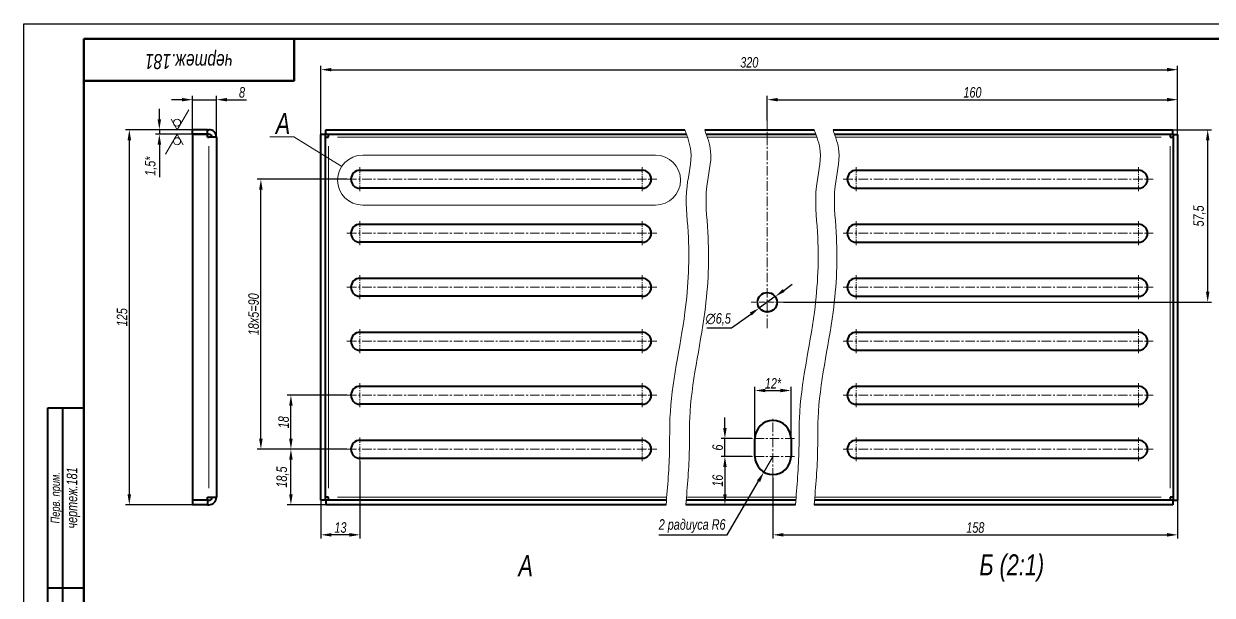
# Model space of a CAD drawing. Header units: millimetres. Extents: x 24199 to 24793, y 2132 to 2552.
# Drawn here: x 24198.5 to 24594.3, y 2361.3 to 2551.8 of the extents above; entities that cross this region are included whole.
import ezdxf

# ---------------------------------------------------------------- set-up
doc = ezdxf.new("R2010")
doc.units = ezdxf.units.MM
doc.linetypes.add('LT_08', pattern=[10.16, 6.35, -1.27, 1.27, -1.27])
for name, color, linetype, lineweight in [('Layer_01', 3, 'Continuous', 13), ('Layer_03', 7, 'Continuous', 40), ('Layer_05', 7, 'Continuous', 40), ('Layer_08', 1, 'Continuous', 15), ('Layer_09', 6, 'Continuous', 15), ('Layer_11', 6, 'Continuous', 15), ('Layer_17', 7, 'Continuous', 50)]:
    doc.layers.add(name, color=color, linetype=linetype, lineweight=lineweight)
doc.styles.add('Style_01', font='ARIALNI.TTF', dxfattribs={"width": 0.9, "height": 3.5})
doc.dimstyles.new('DimStyle_05', dxfattribs={"dimtxt": 3.5, "dimasz": 3.5, "dimexe": 1.25, "dimexo": 0, "dimtad": 1, "dimdec": 1, "dimtxsty": 'Style_01', "dimcen": 0, "dimazin": 3, "dimtfac": 1, "dimtdec": 1, "dimtmove": 0, "dimatfit": 3})
doc.dimstyles.new('DimStyle_13', dxfattribs={"dimtxt": 3.5, "dimasz": 3.5, "dimexe": 1.25, "dimexo": 0, "dimtad": 1, "dimdec": 1, "dimtxsty": 'Style_01', "dimcen": 0, "dimazin": 3, "dimtfac": 1, "dimtdec": 1, "dimtmove": 0, "dimatfit": 3})

# ---------------------------------------------------------------- blocks, each defined once
blk = doc.blocks.new('Block_18')
at = {"layer": 'Layer_05', "linetype": 'Continuous'}
for p, q in [((8, 172), (8, 292)), ((8, 292), (20, 292)), ((13, 172), (13, 292)), ((8, 232), (20, 232))]:
    blk.add_line(p, q, dxfattribs=at)
at = {"layer": 'Layer_17', "lineweight": 25}
for p, q in [((0, 0), (0, 420)), ((0, 420), (594, 420))]:
    blk.add_line(p, q, dxfattribs=at)
at = {"layer": 'Layer_17'}
for p, q in [((589, 415), (20, 415)), ((20, 415), (20, 5)), ((90, 415), (90, 401)), ((20, 401), (90, 401))]:
    blk.add_line(p, q, dxfattribs=at)
at = {"layer": 'Layer_05', "linetype": 'Continuous', "lineweight": 25, "style": 'Style_01', "width": 0.9}
blk.add_text('Перв. прим.', height=3, rotation=90, dxfattribs=at).set_placement((12, 253.48))
blk = doc.blocks.new('*D444')
at = {"layer": 'Defpoints', "color": 0, "ltscale": 0.5, "transparency": 16777216}
for p in [(24582.76, 2536.46), (24297.49, 2510.98), (24582.76, 2509.98)]:
    blk.add_point(p, dxfattribs=at)
at = {"layer": 'Layer_08', "color": 0, "lineweight": -2, "ltscale": 0.5, "transparency": 16777216}
for p, q in [((24297.49, 2510.98), (24297.49, 2537.71)), ((24582.76, 2509.98), (24582.76, 2537.71)), ((24300.99, 2536.46), (24579.26, 2536.46))]:
    blk.add_line(p, q, dxfattribs=at)
at = {"layer": 'Layer_08', "color": 0, "ltscale": 0.5, "transparency": 16777216}
for points in [[(24300.99, 2537.04), (24300.99, 2535.88), (24297.49, 2536.46)], [(24579.26, 2537.04), (24579.26, 2535.88), (24582.76, 2536.46)]]:
    blk.add_solid(points, dxfattribs=at)
at = {"layer": 'Layer_08', "color": 0, "ltscale": 0.5, "transparency": 16777216, "insert": (24440.12, 2538.87), "char_height": 3.5, "attachment_point": 5, "style": 'Style_01'}
blk.add_mtext('320', dxfattribs=at)
blk = doc.blocks.new('*D435')
at = {"layer": 'Defpoints', "color": 0, "ltscale": 0.5, "transparency": 16777216}
for p in [(24582.76, 2526.46), (24446.11, 2519.57), (24582.76, 2514.86)]:
    blk.add_point(p, dxfattribs=at)
at = {"layer": 'Layer_08', "color": 0, "lineweight": -2, "ltscale": 0.5, "transparency": 16777216}
for p, q in [((24446.11, 2519.57), (24446.11, 2527.71)), ((24449.61, 2526.46), (24579.26, 2526.46)), ((24582.76, 2514.86), (24582.76, 2527.71))]:
    blk.add_line(p, q, dxfattribs=at)
at = {"layer": 'Layer_08', "color": 0, "ltscale": 0.5, "transparency": 16777216}
for points in [[(24449.61, 2527.04), (24449.61, 2525.88), (24446.11, 2526.46)], [(24579.26, 2527.04), (24579.26, 2525.88), (24582.76, 2526.46)]]:
    blk.add_solid(points, dxfattribs=at)
at = {"layer": 'Layer_08', "color": 0, "ltscale": 0.5, "transparency": 16777216, "insert": (24514.44, 2528.87), "char_height": 3.5, "attachment_point": 5, "style": 'Style_01'}
blk.add_mtext('160', dxfattribs=at)
blk = doc.blocks.new('*D445')
at = {"layer": 'Defpoints', "color": 0, "ltscale": 0.5, "transparency": 16777216}
for p in [(24576.78, 2516.46), (24592.76, 2516.46), (24451.46, 2458.96)]:
    blk.add_point(p, dxfattribs=at)
at = {"layer": 'Layer_08', "color": 0, "lineweight": -2, "ltscale": 0.5, "transparency": 16777216}
for p, q in [((24576.78, 2516.46), (24594.01, 2516.46)), ((24592.76, 2462.46), (24592.76, 2512.96)), ((24451.46, 2458.96), (24594.01, 2458.96))]:
    blk.add_line(p, q, dxfattribs=at)
at = {"layer": 'Layer_08', "color": 0, "ltscale": 0.5, "transparency": 16777216}
for points in [[(24592.18, 2512.96), (24593.35, 2512.96), (24592.76, 2516.46)], [(24592.18, 2462.46), (24593.35, 2462.46), (24592.76, 2458.96)]]:
    blk.add_solid(points, dxfattribs=at)
at = {"layer": 'Layer_08', "color": 0, "ltscale": 0.5, "transparency": 16777216, "insert": (24590.04, 2487.71), "char_height": 3.5, "attachment_point": 5, "rotation": 90, "style": 'Style_01'}
blk.add_mtext('57,5', dxfattribs=at)
blk = doc.blocks.new('*D446')
at = {"layer": 'Defpoints', "color": 0, "ltscale": 0.5, "transparency": 16777216}
for p in [(24448.75, 2460.85), (24443.47, 2457.06)]:
    blk.add_point(p, dxfattribs=at)
at = {"layer": 'Layer_08', "color": 0, "lineweight": -2, "ltscale": 0.5, "transparency": 16777216}
for p, q in [((24451.59, 2462.89), (24454.44, 2464.93)), ((24448.75, 2460.85), (24443.47, 2457.06)), ((24434.17, 2450.39), (24440.63, 2455.02)), ((24425.97, 2450.39), (24434.17, 2450.39))]:
    blk.add_line(p, q, dxfattribs=at)
at = {"layer": 'Layer_08', "color": 0, "ltscale": 0.5, "transparency": 16777216}
for points in [[(24451.25, 2463.37), (24451.93, 2462.42), (24448.75, 2460.85)], [(24440.29, 2455.5), (24440.97, 2454.55), (24443.47, 2457.06)]]:
    blk.add_solid(points, dxfattribs=at)
at = {"layer": 'Layer_08', "color": 0, "ltscale": 0.5, "transparency": 16777216, "insert": (24429.76, 2453.24), "char_height": 3.5, "attachment_point": 5, "style": 'Style_01'}
blk.add_mtext('\\A1;∅6,5', dxfattribs=at)
blk = doc.blocks.new('*D447')
at = {"layer": 'Defpoints', "color": 0, "ltscale": 0.5, "transparency": 16777216}
for p in [(24287.49, 2409.96), (24306.15, 2409.96), (24299.09, 2391.46)]:
    blk.add_point(p, dxfattribs=at)
at = {"layer": 'Layer_08', "color": 0, "lineweight": -2, "ltscale": 0.5, "transparency": 16777216}
for p, q in [((24306.15, 2409.96), (24286.24, 2409.96)), ((24287.49, 2394.96), (24287.49, 2406.46)), ((24299.09, 2391.46), (24286.24, 2391.46))]:
    blk.add_line(p, q, dxfattribs=at)
at = {"layer": 'Layer_08', "color": 0, "ltscale": 0.5, "transparency": 16777216}
for points in [[(24286.9, 2406.46), (24288.07, 2406.46), (24287.49, 2409.96)], [(24286.9, 2394.96), (24288.07, 2394.96), (24287.49, 2391.46)]]:
    blk.add_solid(points, dxfattribs=at)
at = {"layer": 'Layer_08', "color": 0, "ltscale": 0.5, "transparency": 16777216, "insert": (24284.75, 2400.71), "char_height": 3.5, "attachment_point": 5, "rotation": 90, "style": 'Style_01'}
blk.add_mtext('18,5', dxfattribs=at)
blk = doc.blocks.new('*D448')
at = {"layer": 'Defpoints', "color": 0, "ltscale": 0.5, "transparency": 16777216}
for p in [(24310.49, 2405.98), (24297.49, 2398.51), (24297.49, 2381.46)]:
    blk.add_point(p, dxfattribs=at)
at = {"layer": 'Layer_08', "color": 0, "lineweight": -2, "ltscale": 0.5, "transparency": 16777216}
for p, q in [((24310.49, 2405.98), (24310.49, 2380.21)), ((24297.49, 2398.51), (24297.49, 2380.21)), ((24306.99, 2381.46), (24300.99, 2381.46))]:
    blk.add_line(p, q, dxfattribs=at)
at = {"layer": 'Layer_08', "color": 0, "ltscale": 0.5, "transparency": 16777216}
for points in [[(24300.99, 2382.04), (24300.99, 2380.88), (24297.49, 2381.46)], [(24306.99, 2382.04), (24306.99, 2380.88), (24310.49, 2381.46)]]:
    blk.add_solid(points, dxfattribs=at)
at = {"layer": 'Layer_08', "color": 0, "ltscale": 0.5, "transparency": 16777216, "insert": (24303.99, 2383.87), "char_height": 3.5, "attachment_point": 5, "style": 'Style_01'}
blk.add_mtext('13', dxfattribs=at)
blk = doc.blocks.new('*D449')
at = {"layer": 'Defpoints', "color": 0, "ltscale": 0.5, "transparency": 16777216}
for p in [(24287.49, 2427.96), (24306.15, 2427.96), (24306.15, 2409.96)]:
    blk.add_point(p, dxfattribs=at)
at = {"layer": 'Layer_08', "color": 0, "lineweight": -2, "ltscale": 0.5, "transparency": 16777216}
for p, q in [((24306.15, 2427.96), (24286.24, 2427.96)), ((24287.49, 2413.46), (24287.49, 2424.46)), ((24306.15, 2409.96), (24286.24, 2409.96))]:
    blk.add_line(p, q, dxfattribs=at)
at = {"layer": 'Layer_08', "color": 0, "ltscale": 0.5, "transparency": 16777216}
for points in [[(24286.9, 2424.46), (24288.07, 2424.46), (24287.49, 2427.96)], [(24286.9, 2413.46), (24288.07, 2413.46), (24287.49, 2409.96)]]:
    blk.add_solid(points, dxfattribs=at)
at = {"layer": 'Layer_08', "color": 0, "ltscale": 0.5, "transparency": 16777216, "insert": (24285.07, 2418.96), "char_height": 3.5, "attachment_point": 5, "rotation": 90, "style": 'Style_01'}
blk.add_mtext('18', dxfattribs=at)
blk = doc.blocks.new('*D450')
at = {"layer": 'Defpoints', "color": 0, "ltscale": 0.5, "transparency": 16777216}
for p in [(24277.49, 2499.96), (24306.15, 2499.96), (24306.15, 2409.96)]:
    blk.add_point(p, dxfattribs=at)
at = {"layer": 'Layer_08', "color": 0, "lineweight": -2, "ltscale": 0.5, "transparency": 16777216}
for p, q in [((24306.15, 2499.96), (24276.24, 2499.96)), ((24277.49, 2413.46), (24277.49, 2496.46)), ((24306.15, 2409.96), (24276.24, 2409.96))]:
    blk.add_line(p, q, dxfattribs=at)
at = {"layer": 'Layer_08', "color": 0, "ltscale": 0.5, "transparency": 16777216}
for points in [[(24276.9, 2496.46), (24278.07, 2496.46), (24277.49, 2499.96)], [(24276.9, 2413.46), (24278.07, 2413.46), (24277.49, 2409.96)]]:
    blk.add_solid(points, dxfattribs=at)
at = {"layer": 'Layer_08', "color": 0, "ltscale": 0.5, "transparency": 16777216, "insert": (24275.07, 2454.96), "char_height": 3.5, "attachment_point": 5, "rotation": 90, "style": 'Style_01'}
blk.add_mtext('18x5=90', dxfattribs=at)
blk = doc.blocks.new('*D451')
at = {"layer": 'Defpoints', "color": 0, "ltscale": 0.5, "transparency": 16777216}
for p in [(24440.83, 2407.55), (24432.01, 2391.46), (24439.93, 2391.46)]:
    blk.add_point(p, dxfattribs=at)
at = {"layer": 'Layer_08', "color": 0, "lineweight": -2, "ltscale": 0.5, "transparency": 16777216}
for p, q in [((24440.83, 2407.55), (24430.76, 2407.55)), ((24432.01, 2404.05), (24432.01, 2394.96)), ((24439.93, 2391.46), (24430.76, 2391.46))]:
    blk.add_line(p, q, dxfattribs=at)
at = {"layer": 'Layer_08', "color": 0, "ltscale": 0.5, "transparency": 16777216}
for points in [[(24431.43, 2404.05), (24432.59, 2404.05), (24432.01, 2407.55)], [(24431.43, 2394.96), (24432.59, 2394.96), (24432.01, 2391.46)]]:
    blk.add_solid(points, dxfattribs=at)
at = {"layer": 'Layer_08', "color": 0, "ltscale": 0.5, "transparency": 16777216, "insert": (24429.6, 2399.5), "char_height": 3.5, "attachment_point": 5, "rotation": 90, "style": 'Style_01'}
blk.add_mtext('16', dxfattribs=at)
blk = doc.blocks.new('*D452')
at = {"layer": 'Defpoints', "color": 0, "ltscale": 0.5, "transparency": 16777216}
for p in [(24262.7, 2526.46), (24254.7, 2516.46), (24262.7, 2513.3)]:
    blk.add_point(p, dxfattribs=at)
at = {"layer": 'Layer_08', "color": 0, "lineweight": -2, "ltscale": 0.5, "transparency": 16777216}
for p, q in [((24251.2, 2526.46), (24247.7, 2526.46)), ((24254.7, 2516.46), (24254.7, 2527.71)), ((24254.7, 2526.46), (24262.7, 2526.46)), ((24262.7, 2513.3), (24262.7, 2527.71)), ((24266.2, 2526.46), (24272.72, 2526.46))]:
    blk.add_line(p, q, dxfattribs=at)
at = {"layer": 'Layer_08', "color": 0, "ltscale": 0.5, "transparency": 16777216}
for points in [[(24251.2, 2527.04), (24251.2, 2525.88), (24254.7, 2526.46)], [(24266.2, 2527.04), (24266.2, 2525.88), (24262.7, 2526.46)]]:
    blk.add_solid(points, dxfattribs=at)
at = {"layer": 'Layer_08', "color": 0, "ltscale": 0.5, "transparency": 16777216, "insert": (24271.21, 2528.87), "char_height": 3.5, "attachment_point": 5, "style": 'Style_01'}
blk.add_mtext('8', dxfattribs=at)
blk = doc.blocks.new('*D453')
at = {"layer": 'Defpoints', "color": 0, "ltscale": 0.5, "transparency": 16777216}
for p in [(24243.68, 2514.96), (24254.7, 2516.46), (24254.7, 2514.96)]:
    blk.add_point(p, dxfattribs=at)
at = {"layer": 'Layer_08', "color": 0, "lineweight": -2, "ltscale": 0.5, "transparency": 16777216}
for p, q in [((24243.68, 2519.96), (24243.68, 2523.46)), ((24254.7, 2516.46), (24242.43, 2516.46)), ((24254.7, 2514.96), (24242.43, 2514.96)), ((24243.68, 2516.46), (24243.68, 2514.96)), ((24243.68, 2511.46), (24243.68, 2500.65))]:
    blk.add_line(p, q, dxfattribs=at)
at = {"layer": 'Layer_08', "color": 0, "ltscale": 0.5, "transparency": 16777216}
for points in [[(24243.09, 2519.96), (24244.26, 2519.96), (24243.68, 2516.46)], [(24243.09, 2511.46), (24244.26, 2511.46), (24243.68, 2514.96)]]:
    blk.add_solid(points, dxfattribs=at)
at = {"layer": 'Layer_08', "color": 0, "ltscale": 0.5, "transparency": 16777216, "insert": (24240.94, 2504.3), "char_height": 3.5, "attachment_point": 5, "rotation": 90, "style": 'Style_01'}
blk.add_mtext('1,5*', dxfattribs=at)
blk = doc.blocks.new('*D454')
at = {"layer": 'Defpoints', "color": 0, "ltscale": 0.5, "transparency": 16777216}
for p in [(24254.7, 2516.46), (24233.68, 2391.46), (24254.7, 2391.46)]:
    blk.add_point(p, dxfattribs=at)
at = {"layer": 'Layer_08', "color": 0, "lineweight": -2, "ltscale": 0.5, "transparency": 16777216}
for p, q in [((24254.7, 2516.46), (24232.43, 2516.46)), ((24233.68, 2512.96), (24233.68, 2394.96)), ((24254.7, 2391.46), (24232.43, 2391.46))]:
    blk.add_line(p, q, dxfattribs=at)
at = {"layer": 'Layer_08', "color": 0, "ltscale": 0.5, "transparency": 16777216}
for points in [[(24233.09, 2512.96), (24234.26, 2512.96), (24233.68, 2516.46)], [(24233.09, 2394.96), (24234.26, 2394.96), (24233.68, 2391.46)]]:
    blk.add_solid(points, dxfattribs=at)
at = {"layer": 'Layer_08', "color": 0, "ltscale": 0.5, "transparency": 16777216, "insert": (24231.27, 2453.96), "char_height": 3.5, "attachment_point": 5, "rotation": 90, "style": 'Style_01'}
blk.add_mtext('125', dxfattribs=at)
blk = doc.blocks.new('*D455')
at = {"layer": 'Defpoints', "color": 0, "ltscale": 0.5, "transparency": 16777216}
for p in [(24432.01, 2413.55), (24440.83, 2413.55), (24440.83, 2407.55)]:
    blk.add_point(p, dxfattribs=at)
at = {"layer": 'Layer_08', "color": 0, "lineweight": -2, "ltscale": 0.5, "transparency": 16777216}
for p, q in [((24432.01, 2417.05), (24432.01, 2420.55)), ((24440.83, 2413.55), (24430.76, 2413.55)), ((24432.01, 2407.55), (24432.01, 2413.55)), ((24440.83, 2407.55), (24430.76, 2407.55)), ((24432.01, 2404.05), (24432.01, 2400.55))]:
    blk.add_line(p, q, dxfattribs=at)
at = {"layer": 'Layer_08', "color": 0, "ltscale": 0.5, "transparency": 16777216}
for points in [[(24431.43, 2417.05), (24432.59, 2417.05), (24432.01, 2413.55)], [(24431.43, 2404.05), (24432.59, 2404.05), (24432.01, 2407.55)]]:
    blk.add_solid(points, dxfattribs=at)
at = {"layer": 'Layer_08', "color": 0, "ltscale": 0.5, "transparency": 16777216, "insert": (24429.6, 2410.55), "char_height": 3.5, "attachment_point": 5, "rotation": 90, "style": 'Style_01'}
blk.add_mtext('6', dxfattribs=at)
blk = doc.blocks.new('*D456')
at = {"layer": 'Defpoints', "color": 0, "ltscale": 0.5, "transparency": 16777216}
for p in [(24454.01, 2429.55), (24454.01, 2410.55), (24442.01, 2409.17)]:
    blk.add_point(p, dxfattribs=at)
at = {"layer": 'Layer_08', "color": 0, "lineweight": -2, "ltscale": 0.5, "transparency": 16777216}
for p, q in [((24442.01, 2409.17), (24442.01, 2430.8)), ((24454.01, 2410.55), (24454.01, 2430.8)), ((24445.51, 2429.55), (24450.51, 2429.55))]:
    blk.add_line(p, q, dxfattribs=at)
at = {"layer": 'Layer_08', "color": 0, "ltscale": 0.5, "transparency": 16777216}
for points in [[(24445.51, 2430.13), (24445.51, 2428.97), (24442.01, 2429.55)], [(24450.51, 2430.13), (24450.51, 2428.97), (24454.01, 2429.55)]]:
    blk.add_solid(points, dxfattribs=at)
at = {"layer": 'Layer_08', "color": 0, "ltscale": 0.5, "transparency": 16777216, "insert": (24448.01, 2431.93), "char_height": 3.5, "attachment_point": 5, "style": 'Style_01'}
blk.add_mtext('12*', dxfattribs=at)
blk = doc.blocks.new('*D457')
at = {"layer": 'Defpoints', "color": 0, "ltscale": 0.5, "transparency": 16777216}
for p in [(24448.01, 2400.46), (24582.76, 2397.07), (24582.76, 2381.46)]:
    blk.add_point(p, dxfattribs=at)
at = {"layer": 'Layer_08', "color": 0, "lineweight": -2, "ltscale": 0.5, "transparency": 16777216}
for p, q in [((24448.01, 2400.46), (24448.01, 2380.21)), ((24582.76, 2397.07), (24582.76, 2380.21)), ((24451.51, 2381.46), (24579.26, 2381.46))]:
    blk.add_line(p, q, dxfattribs=at)
at = {"layer": 'Layer_08', "color": 0, "ltscale": 0.5, "transparency": 16777216}
for points in [[(24451.51, 2382.04), (24451.51, 2380.88), (24448.01, 2381.46)], [(24579.26, 2382.04), (24579.26, 2380.88), (24582.76, 2381.46)]]:
    blk.add_solid(points, dxfattribs=at)
at = {"layer": 'Layer_08', "color": 0, "ltscale": 0.5, "transparency": 16777216, "insert": (24515.39, 2383.87), "char_height": 3.5, "attachment_point": 5, "style": 'Style_01'}
blk.add_mtext('158', dxfattribs=at)
blk = doc.blocks.new('*D434')
at = {"layer": 'Defpoints', "color": 0, "ltscale": 0.5, "transparency": 16777216}
for p in [(24448.01, 2407.55), (24444.98, 2402.37)]:
    blk.add_point(p, dxfattribs=at)
at = {"layer": 'Layer_08', "color": 0, "lineweight": -2, "ltscale": 0.5, "transparency": 16777216}
for p, q in [((24448.01, 2407.55), (24444.98, 2402.37)), ((24432.75, 2381.46), (24443.22, 2399.35)), ((24410.04, 2381.46), (24432.75, 2381.46))]:
    blk.add_line(p, q, dxfattribs=at)
at = {"layer": 'Layer_08', "color": 0, "ltscale": 0.5, "transparency": 16777216}
blk.add_solid([(24442.71, 2399.64), (24443.72, 2399.06), (24444.98, 2402.37)], dxfattribs=at)
at = {"layer": 'Layer_08', "color": 0, "ltscale": 0.5, "transparency": 16777216, "insert": (24421.09, 2384.38), "char_height": 3.5, "attachment_point": 5, "style": 'Style_01'}
blk.add_mtext('\\A1;2 радиуса R6', dxfattribs=at)

msp = doc.modelspace()

# ---------------------------------------------------------------- linework, layer by layer
at = {"layer": 'Layer_03'}
for p, q in [((24259.7, 2516.46), (24254.7, 2516.46)), ((24254.7, 2514.96), (24254.7, 2516.46)), ((24259.7, 2514.96), (24254.7, 2514.96)), ((24254.7, 2514.86), (24254.7, 2393.06)), ((24259.7, 2514.86), (24254.7, 2514.86)), ((24259.7, 2514.96), (24259.7, 2516.46)), ((24259.7, 2516.46), (24260.2, 2516.46)), ((24259.7, 2514.96), (24260.2, 2514.96)), ((24259.7, 2513.96), (24259.7, 2514.86)), ((24259.7, 2513.96), (24260.2, 2513.96)), ((24262.7, 2513.96), (24260.2, 2513.96)), ((24262.7, 2513.96), (24262.7, 2393.96)), ((24297.49, 2393.06), (24297.49, 2514.86)), ((24298.99, 2514.86), (24297.49, 2514.86)), ((24298.99, 2393.06), (24298.99, 2514.86)), ((24298.99, 2513.96), (24299.99, 2513.96)), ((24299.09, 2514.96), (24299.09, 2516.46)), ((24299.09, 2516.46), (24418.68, 2516.46)), ((24299.09, 2514.96), (24419.22, 2514.96)), ((24299.99, 2513.96), (24299.99, 2514.96)), ((24425.27, 2516.46), (24461.77, 2516.46)), ((24425.81, 2514.96), (24462.31, 2514.96)), ((24468, 2516.46), (24581.16, 2516.46)), ((24468.54, 2514.96), (24581.16, 2514.96)), ((24580.26, 2514.96), (24580.26, 2513.96)), ((24580.26, 2513.96), (24581.26, 2513.96)), ((24581.16, 2514.96), (24581.16, 2516.46)), ((24581.26, 2514.86), (24581.26, 2393.06)), ((24581.26, 2514.86), (24582.76, 2514.86)), ((24582.76, 2514.86), (24582.76, 2393.06)), ((24310.49, 2502.96), (24404.49, 2502.96)), ((24475.76, 2502.96), (24569.76, 2502.96)), ((24404.49, 2496.96), (24310.49, 2496.96)), ((24475.76, 2496.96), (24569.76, 2496.96)), ((24310.49, 2484.96), (24404.49, 2484.96)), ((24475.76, 2484.96), (24569.76, 2484.96)), ((24404.49, 2478.96), (24310.49, 2478.96)), ((24475.76, 2478.96), (24569.76, 2478.96)), ((24310.49, 2466.96), (24404.49, 2466.96)), ((24475.76, 2466.96), (24569.76, 2466.96)), ((24404.49, 2460.96), (24310.49, 2460.96)), ((24475.76, 2460.96), (24569.76, 2460.96)), ((24310.49, 2448.96), (24404.49, 2448.96)), ((24475.76, 2448.96), (24569.76, 2448.96)), ((24404.49, 2442.96), (24310.49, 2442.96)), ((24475.76, 2442.96), (24569.76, 2442.96)), ((24310.49, 2430.96), (24404.49, 2430.96)), ((24475.76, 2430.96), (24569.76, 2430.96)), ((24404.49, 2424.96), (24310.49, 2424.96)), ((24475.76, 2424.96), (24569.76, 2424.96)), ((24310.49, 2412.96), (24404.49, 2412.96)), ((24442.01, 2407.55), (24442.01, 2413.55)), ((24454.01, 2413.55), (24454.01, 2407.55)), ((24475.76, 2412.96), (24569.76, 2412.96)), ((24310.49, 2406.96), (24404.49, 2406.96)), ((24475.76, 2406.96), (24569.76, 2406.96)), ((24259.7, 2393.06), (24254.7, 2393.06)), ((24254.7, 2392.96), (24254.7, 2391.46)), ((24259.7, 2392.96), (24254.7, 2392.96)), ((24259.7, 2391.46), (24254.7, 2391.46)), ((24259.7, 2393.96), (24260.2, 2393.96)), ((24259.7, 2393.06), (24259.7, 2393.96)), ((24259.7, 2392.96), (24259.7, 2391.46)), ((24259.7, 2392.96), (24260.2, 2392.96)), ((24259.7, 2391.46), (24260.2, 2391.46)), ((24260.2, 2393.96), (24262.7, 2393.96)), ((24298.99, 2393.06), (24297.49, 2393.06)), ((24299.99, 2393.96), (24298.99, 2393.96)), ((24299.09, 2392.96), (24299.09, 2391.46)), ((24412.53, 2392.96), (24299.09, 2392.96)), ((24412.4, 2391.46), (24299.09, 2391.46)), ((24299.99, 2392.96), (24299.99, 2393.96)), ((24455.49, 2391.46), (24418.99, 2391.46)), ((24455.61, 2392.96), (24419.11, 2392.96)), ((24581.16, 2391.46), (24461.72, 2391.46)), ((24581.16, 2392.96), (24461.85, 2392.96)), ((24581.26, 2393.96), (24580.26, 2393.96)), ((24580.26, 2393.96), (24580.26, 2392.96)), ((24581.16, 2392.96), (24581.16, 2391.46)), ((24581.26, 2393.06), (24582.76, 2393.06))]:
    msp.add_line(p, q, dxfattribs=at)
msp.add_circle((24446.11, 2458.96), 3.25, dxfattribs=at)
for centre, radius, start, end in [((24260.2, 2513.96), 2.5, 0, 90), ((24260.2, 2513.96), 1, 0, 90), ((24310.49, 2499.96), 3, 90, 270), ((24404.49, 2499.96), 3, 270, 90), ((24475.76, 2499.96), 3, 90, 270), ((24569.76, 2499.96), 3, 270, 90), ((24310.49, 2481.96), 3, 90, 270), ((24404.49, 2481.96), 3, 270, 90), ((24475.76, 2481.96), 3, 90, 270), ((24569.76, 2481.96), 3, 270, 90), ((24310.49, 2463.96), 3, 90, 270), ((24404.49, 2463.96), 3, 270, 90), ((24475.76, 2463.96), 3, 90, 270), ((24569.76, 2463.96), 3, 270, 90), ((24310.49, 2445.96), 3, 90, 270), ((24404.49, 2445.96), 3, 270, 90), ((24475.76, 2445.96), 3, 90, 270), ((24569.76, 2445.96), 3, 270, 90), ((24310.49, 2427.96), 3, 90, 270), ((24404.49, 2427.96), 3, 270, 90), ((24475.76, 2427.96), 3, 90, 270), ((24569.76, 2427.96), 3, 270, 90), ((24448.01, 2413.55), 6, 0, 180), ((24310.49, 2409.96), 3, 90, 270), ((24404.49, 2409.96), 3, 270, 90), ((24475.76, 2409.96), 3, 90, 270), ((24569.76, 2409.96), 3, 270, 90), ((24448.01, 2407.55), 6, 180, 0), ((24260.2, 2393.96), 1, 270, 0), ((24260.2, 2393.96), 2.5, 270, 0)]:
    msp.add_arc(centre, radius, start, end, dxfattribs=at)
at = {"layer": 'Layer_08', "ltscale": 0.5}
for p, q in [((24288.45, 2514.12), (24280.51, 2514.12)), ((24304.41, 2504.24), (24288.45, 2514.12))]:
    msp.add_line(p, q, dxfattribs=at)
at = {"layer": 'Layer_09', "lineweight": 13}
for p, q in [((24249.6, 2516.46), (24253.44, 2523.11)), ((24247.58, 2519.96), (24249.6, 2516.46)), ((24249.6, 2514.96), (24245.76, 2508.31)), ((24251.62, 2511.46), (24249.6, 2514.96))]:
    msp.add_line(p, q, dxfattribs=at)
at = {"layer": 'Layer_09', "linetype": 'LT_08', "ltscale": 0.5}
for p, q in [((24446.11, 2450.37), (24446.11, 2519.57)), ((24306.15, 2499.96), (24409.28, 2499.96)), ((24471.43, 2499.96), (24574.55, 2499.96)), ((24306.15, 2481.96), (24409.28, 2481.96)), ((24471.43, 2481.96), (24574.55, 2481.96)), ((24306.15, 2463.96), (24409.28, 2463.96)), ((24471.43, 2463.96), (24574.55, 2463.96)), ((24306.15, 2445.96), (24409.28, 2445.96)), ((24471.43, 2445.96), (24574.55, 2445.96)), ((24306.15, 2427.96), (24409.28, 2427.96)), ((24471.43, 2427.96), (24574.55, 2427.96)), ((24448.01, 2400.46), (24448.01, 2420.44)), ((24455.19, 2413.55), (24440.83, 2413.55)), ((24306.15, 2409.96), (24409.28, 2409.96)), ((24455.19, 2407.55), (24440.83, 2407.55)), ((24471.43, 2409.96), (24574.55, 2409.96))]:
    msp.add_line(p, q, dxfattribs=at)
at = {"layer": 'Layer_09', "linetype": 'LT_08', "ltscale": 0.3}
for p, q in [((24310.49, 2495.98), (24310.49, 2503.94)), ((24404.49, 2495.98), (24404.49, 2503.94)), ((24475.76, 2495.98), (24475.76, 2503.94)), ((24569.76, 2495.98), (24569.76, 2503.94)), ((24310.49, 2477.98), (24310.49, 2485.94)), ((24404.49, 2477.98), (24404.49, 2485.94)), ((24475.76, 2477.98), (24475.76, 2485.94)), ((24569.76, 2477.98), (24569.76, 2485.94)), ((24310.49, 2459.98), (24310.49, 2467.94)), ((24404.49, 2459.98), (24404.49, 2467.94)), ((24475.76, 2459.98), (24475.76, 2467.94)), ((24569.76, 2459.98), (24569.76, 2467.94)), ((24451.46, 2458.96), (24440.77, 2458.96)), ((24310.49, 2441.98), (24310.49, 2449.94)), ((24404.49, 2441.98), (24404.49, 2449.94)), ((24475.76, 2441.98), (24475.76, 2449.94)), ((24569.76, 2441.98), (24569.76, 2449.94)), ((24310.49, 2423.98), (24310.49, 2431.94)), ((24404.49, 2423.98), (24404.49, 2431.94)), ((24475.76, 2423.98), (24475.76, 2431.94)), ((24569.76, 2423.98), (24569.76, 2431.94)), ((24310.49, 2405.98), (24310.49, 2413.94)), ((24404.49, 2405.98), (24404.49, 2413.94)), ((24475.76, 2405.98), (24475.76, 2413.94)), ((24569.76, 2405.98), (24569.76, 2413.94))]:
    msp.add_line(p, q, dxfattribs=at)
at = {"layer": 'Layer_09'}
for points in [[(24311.38, 2508), (24408.91, 2508)], [(24408.91, 2491.33), (24311.38, 2491.33)]]:
    msp.add_lwpolyline(points, dxfattribs=at)
at = {"layer": 'Layer_09', "lineweight": 13}
for centre in [(24249.6, 2518.79), (24249.6, 2512.63)]:
    msp.add_circle(centre, 1.17, dxfattribs=at)
at = {"layer": 'Layer_09'}
for centre, start, end in [((24311.38, 2499.66), 90, 270), ((24408.91, 2499.66), 270, 90)]:
    msp.add_arc(centre, 8.33, start, end, dxfattribs=at)
at = {"layer": 'Layer_09', "ltscale": 0.5}
for points in [[(24418.68, 2516.46), (24419.55, 2514.09), (24421.78, 2507.95), (24418.31, 2496.42), (24420.52, 2478.54), (24419.34, 2452.53), (24413.36, 2428.81), (24413.74, 2407.25), (24412.93, 2397.66), (24412.4, 2391.46)], [(24425.27, 2516.46), (24426.13, 2514.09), (24428.36, 2507.95), (24424.89, 2496.42), (24427.1, 2478.54), (24425.93, 2452.53), (24419.95, 2428.81), (24420.33, 2407.25), (24419.51, 2397.66), (24418.99, 2391.46)], [(24461.77, 2516.46), (24462.63, 2514.09), (24464.86, 2507.95), (24461.39, 2496.42), (24463.6, 2478.54), (24462.43, 2452.53), (24456.45, 2428.81), (24456.83, 2407.25), (24456.01, 2397.66), (24455.49, 2391.46)], [(24468, 2516.46), (24468.86, 2514.09), (24471.09, 2507.95), (24467.62, 2496.42), (24469.83, 2478.54), (24468.66, 2452.53), (24462.68, 2428.81), (24463.06, 2407.25), (24462.24, 2397.66), (24461.72, 2391.46)]]:
    msp.add_open_spline(points, degree=3, knots=[0, 0, 0, 0, 7.423124, 19.201481, 34.435461, 61.206591, 96.885781, 107.094091, 125.745018, 125.745018, 125.745018, 125.745018], dxfattribs=at)
at = {"layer": 'Layer_11', "lineweight": 0}
for p, q in [((24302.99, 2513.96), (24419.57, 2513.96)), ((24426.15, 2513.96), (24462.65, 2513.96)), ((24468.88, 2513.96), (24577.26, 2513.96)), ((24260.2, 2396.96), (24260.2, 2510.96)), ((24299.99, 2396.96), (24299.99, 2510.96)), ((24580.26, 2510.96), (24580.26, 2396.96)), ((24412.62, 2393.96), (24302.99, 2393.96)), ((24455.7, 2393.96), (24419.2, 2393.96)), ((24577.26, 2393.96), (24461.93, 2393.96))]:
    msp.add_line(p, q, dxfattribs=at)

# ---------------------------------------------------------------- block references
at = {"layer": 'Layer_08', "ltscale": 0.5}
msp.add_blockref('Block_18', (24198.53, 2131.76), dxfattribs=at)

# ---------------------------------------------------------------- texts
at = {"layer": 'Layer_01', "style": 'Style_01', "width": 0.9}
for s, p in [('А', (24282.44, 2515)), ('А', (24363.26, 2367.68)), (' Б (2:1)', (24514.75, 2367.95))]:
    msp.add_text(s, height=7, dxfattribs=at).set_placement(p)
at = {"layer": 'Layer_01', "attachment_point": 5, "style": 'Style_01'}
for insert, char_height, width, rotation in [((24253.53, 2539.91), 5, 70, 180), ((24215.09, 2393.76), 3.5, 60, 90)]:
    msp.add_mtext('чертеж.181', dxfattribs=dict(at, insert=insert, char_height=char_height, width=width, rotation=rotation))

# ---------------------------------------------------------------- dimensions: what is measured, and where the dimension line sits
at = {"layer": 'Layer_08', "ltscale": 0.5}
for base, p1, p2, text, picture, middle in [((24582.76, 2536.46), (24297.49, 2510.98), (24582.76, 2509.98), '320', '*D444', (24440.12, 2536.46)), ((24582.76, 2526.46), (24446.11, 2519.57), (24582.76, 2514.86), '160', '*D435', (24514.44, 2526.46)), ((24454.01, 2429.55), (24442.01, 2409.17), (24454.01, 2410.55), '<>*', '*D456', (24448.01, 2429.55))]:
    dim = msp.add_linear_dim(base=base, p1=p1, p2=p2, text=text, dimstyle='DimStyle_05', dxfattribs=at)
    dim.commit()
    dim.dimension.update_dxf_attribs({"geometry": picture, "text_midpoint": middle, "dimtype": 160})
dim = msp.add_linear_dim(base=(24262.7, 2526.46), p1=(24254.7, 2516.46), p2=(24262.7, 2513.3), dimstyle='DimStyle_05', dxfattribs=at)
dim.commit()
dim.dimension.update_dxf_attribs({"geometry": '*D452', "text_midpoint": (24271.21, 2526.46), "dimtype": 160})
for base, p1, p2, text, picture, middle in [((24243.68, 2514.96), (24254.7, 2516.46), (24254.7, 2514.96), '<>*', '*D453', (24240.94, 2504.3)), ((24277.49, 2499.96), (24306.15, 2409.96), (24306.15, 2499.96), '18x5=<>', '*D450', (24275.07, 2454.96))]:
    dim = msp.add_linear_dim(base=base, p1=p1, p2=p2, angle=90, text=text, dimstyle='DimStyle_05', dxfattribs=at)
    dim.commit()
    dim.dimension.update_dxf_attribs({"geometry": picture, "text_midpoint": middle})
for base, p1, p2, picture, middle in [((24233.68, 2391.46), (24254.7, 2516.46), (24254.7, 2391.46), '*D454', (24231.27, 2453.96)), ((24592.76, 2516.46), (24451.46, 2458.96), (24576.78, 2516.46), '*D445', (24590.04, 2487.71)), ((24287.49, 2427.96), (24306.15, 2409.96), (24306.15, 2427.96), '*D449', (24285.07, 2418.96)), ((24432.01, 2413.55), (24440.83, 2407.55), (24440.83, 2413.55), '*D455', (24429.6, 2410.55)), ((24287.49, 2409.96), (24299.09, 2391.46), (24306.15, 2409.96), '*D447', (24284.75, 2400.71))]:
    dim = msp.add_linear_dim(base=base, p1=p1, p2=p2, angle=90, dimstyle='DimStyle_05', dxfattribs=at)
    dim.commit()
    dim.dimension.update_dxf_attribs({"geometry": picture, "text_midpoint": middle})
dim = msp.add_diameter_dim_2p(p1=(24448.75, 2460.85), p2=(24443.47, 2457.06), dimstyle='DimStyle_13', dxfattribs=at)
dim.commit()
dim.dimension.update_dxf_attribs({"geometry": '*D446', "text_midpoint": (24429.76, 2453.24)})
dim = msp.add_radius_dim(center=(24448.01, 2407.55), mpoint=(24444.98, 2402.37), text='2 радиуса <>', dimstyle='DimStyle_13', dxfattribs=at)
dim.commit()
dim.dimension.update_dxf_attribs({"geometry": '*D434', "text_midpoint": (24421.09, 2381.46), "dimtype": 164})
dim = msp.add_linear_dim(base=(24432.01, 2391.46), p1=(24440.83, 2407.55), p2=(24439.93, 2391.46), angle=90, text='16', dimstyle='DimStyle_05', dxfattribs=at)
dim.commit()
dim.dimension.update_dxf_attribs({"geometry": '*D451', "text_midpoint": (24432.01, 2399.5), "dimtype": 160})
dim = msp.add_linear_dim(base=(24297.49, 2381.46), p1=(24310.49, 2405.98), p2=(24297.49, 2398.51), dimstyle='DimStyle_05', dxfattribs=at)
dim.commit()
dim.dimension.update_dxf_attribs({"geometry": '*D448', "text_midpoint": (24303.99, 2383.87)})
dim = msp.add_linear_dim(base=(24582.76, 2381.46), p1=(24448.01, 2400.46), p2=(24582.76, 2397.07), text='158', dimstyle='DimStyle_05', dxfattribs=at)
dim.commit()
dim.dimension.update_dxf_attribs({"geometry": '*D457', "text_midpoint": (24515.39, 2383.87)})

doc.saveas('drawing.dxf')
